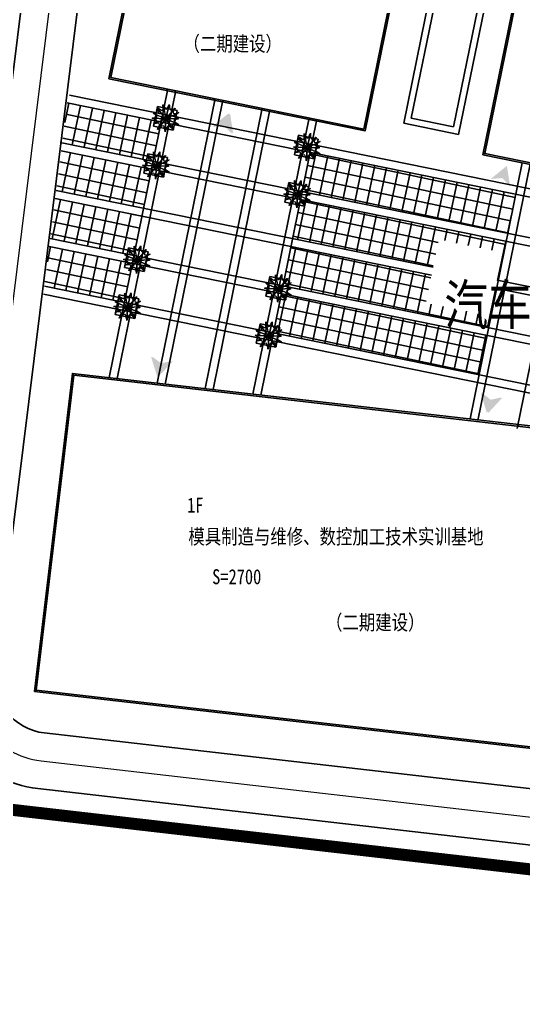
# Model space of a CAD drawing. Extents: x 34159 to 76259, y 14444 to 30378.
# Drawn here: x 34855.9 to 34918.9, y 15288 to 15409.2 of the extents above; entities that cross this region are included whole.
import ezdxf

# ---------------------------------------------------------------- set-up
doc = ezdxf.new("R2010")
doc.units = 0
doc.header["$LTSCALE"] = 1000
doc.header["$MEASUREMENT"] = 0
doc.linetypes.add('DASHDOT2', pattern=[0.5, 0.25, -0.125, 0, -0.125])
doc.linetypes.add('DIVIDE', pattern=[1.25, 0.5, -0.25, 0, -0.25, 0, -0.25])
for name, color, linetype in [('2222', 7, 'Continuous'), ('JZ', 2, 'Continuous'), ('PUB_DIM', 3, 'Continuous'), ('PUB_TEXT', 7, 'Continuous'), ('用地红线', 1, 'DIVIDE'), ('绿化', 3, 'Continuous'), ('车行道', 5, 'Continuous'), ('铺地', 25, 'Continuous')]:
    doc.layers.add(name, color=color, linetype=linetype)
doc.layers.add('道路红线', color=1, linetype='Continuous', lineweight=0)
doc.styles.add('HT', font='simhei.ttf', dxfattribs={"width": 0.8})

msp = doc.modelspace()

# ---------------------------------------------------------------- hatches: boundary and pattern name
at = {"layer": 'PUB_DIM'}
for points in [[(34881.46162996094, 15395.91781846292), (34882.45713261118, 15394.88022152318), (34882.04157758652, 15397.44484898595), (34880.02832256453, 15395.80265404719)], [(34881.64658227094, 15395.89660128184), (34882.64208492118, 15394.8590043421), (34882.22652989651, 15397.42363180487), (34880.21327487453, 15395.78143686611)], [(34916.22954942738, 15389.3604324176), (34917.22505207762, 15388.32283547786), (34916.80949705296, 15390.88746294063), (34914.79624203097, 15389.24526800188)], [(34873.48145546889, 15366.19200648362), (34872.35203056676, 15367.08196846397), (34873.11824954556, 15364.59944787436), (34874.88506595259, 15366.50427326906)], [(34873.66640777888, 15366.17078930255), (34872.53698287676, 15367.06075128289), (34873.30320185555, 15364.57823069328), (34875.07001826258, 15366.48305608798)], [(34914.66791935424, 15361.65249640129), (34913.53849445212, 15362.54245838163), (34914.30471343092, 15360.05993779202), (34916.07152983794, 15361.96476318672)], [(34914.85287166424, 15361.63127922021), (34913.72344676212, 15362.52124120056), (34914.48966574091, 15360.03872061094), (34916.25648214794, 15361.94354600564)]]:
    msp.add_hatch(color=256, dxfattribs=at).paths.add_polyline_path(points)

# ---------------------------------------------------------------- linework, layer by layer
for p, q in [((34867.09499522895, 15401.76904699317), (34873.07735611083, 15431.16651896406)), ((34862.52808888183, 15364.97389348265), (34857.96930612467, 15325.23452383776))]:
    msp.add_line(p, q)
at = {"layer": '2222'}
for p, q in [((34872.65409509194, 15395.86007266276), (34873.15247815749, 15398.3098919054)), ((34873.15247815749, 15398.3098919054), (34875.60229739981, 15397.81150883947)), ((34875.60229739981, 15397.81150883947), (34875.1039143342, 15395.36168959683)), ((34875.1039143342, 15395.36168959683), (34872.65409509194, 15395.86007266276)), ((34890.28791421717, 15392.24772963565), (34890.78629728272, 15394.69754887829)), ((34890.78629728272, 15394.69754887829), (34893.23611652504, 15394.19916581236)), ((34893.23611652504, 15394.19916581236), (34892.73773345943, 15391.74934656972)), ((34871.4530963149, 15389.95652152891), (34871.95147938045, 15392.40634077155)), ((34871.95147938045, 15392.40634077155), (34874.40129862277, 15391.90795770562)), ((34892.73773345943, 15391.74934656972), (34890.28791421717, 15392.24772963565)), ((34874.40129862277, 15391.90795770562), (34873.90291555716, 15389.45813846298)), ((34873.90291555716, 15389.45813846298), (34871.4530963149, 15389.95652152891)), ((34889.09179485898, 15386.3681634543), (34889.59017792453, 15388.81798269694)), ((34889.59017792453, 15388.81798269694), (34892.03999716684, 15388.319599631)), ((34892.03999716684, 15388.319599631), (34891.54161410123, 15385.86978038837)), ((34891.54161410123, 15385.86978038837), (34889.09179485898, 15386.3681634543)), ((34869.06085759849, 15378.1973891662), (34869.55924066404, 15380.64720840884)), ((34869.55924066404, 15380.64720840884), (34872.00905990636, 15380.14882534291)), ((34872.00905990636, 15380.14882534291), (34871.51067684074, 15377.69900610027)), ((34871.51067684074, 15377.69900610027), (34869.06085759849, 15378.1973891662)), ((34886.69955614256, 15374.60903109158), (34887.1979392081, 15377.05885033422)), ((34887.1979392081, 15377.05885033422), (34889.64775845042, 15376.56046726829)), ((34889.64775845042, 15376.56046726829), (34889.14937538481, 15374.11064802565)), ((34867.86473824029, 15372.31782298485), (34868.36312130583, 15374.76764222749)), ((34868.36312130583, 15374.76764222749), (34870.81294054815, 15374.26925916155)), ((34870.81294054815, 15374.26925916155), (34870.31455748254, 15371.81943991892)), ((34889.14937538481, 15374.11064802565), (34886.69955614256, 15374.60903109158)), ((34870.31455748254, 15371.81943991892), (34867.86473824029, 15372.31782298485)), ((34885.50343678435, 15368.72946491023), (34886.0018198499, 15371.17928415287)), ((34886.0018198499, 15371.17928415287), (34888.45163909222, 15370.68090108693)), ((34888.45163909222, 15370.68090108693), (34887.95325602661, 15368.2310818443)), ((34887.95325602661, 15368.2310818443), (34885.50343678435, 15368.72946491023))]:
    msp.add_line(p, q, dxfattribs=at)
at = {"layer": 'JZ'}
for points in [[(34905.09656071952, 15424.65063768999), (34873.07735611083, 15431.16651896405), (34867.09499522895, 15401.76904699317), (34899.10525262088, 15395.24668247044)], [(34904.86064634395, 15424.49454688488), (34873.23345685142, 15430.9306534117), (34867.3308508483, 15401.9250989227), (34898.94921063651, 15395.48258689836)], [(35011.79743864444, 15372.32349213081), (35017.78687343719, 15401.71825359802), (34919.79529716096, 15421.65945715625), (34913.81293627908, 15392.26198518537)], [(35011.64138621768, 15372.55934530986), (35017.55095906162, 15401.56216279292), (34919.95139790155, 15421.4235916039), (34914.04880232818, 15392.41808836701)], [(34928.83355564553, 15357.36752676648), (34924.27477288838, 15317.62815712159), (34857.80466129591, 15325.25341140475), (34862.52808888183, 15364.97389348265)], [(34928.61206488353, 15357.19162383204), (34924.09886995394, 15317.8496478836), (34858.02697698741, 15325.42921970573), (34862.70317029748, 15364.75249696284)]]:
    msp.add_lwpolyline(points, close=True, dxfattribs=at)
at = {"layer": '用地红线', "color": 4, "linetype": 'DIVIDE', "ltscale": 15, "const_width": 1.5}
msp.add_lwpolyline([(34857.72420650915, 15447.70545546037), (35444.29224935444, 15328.18718503487), (35444.29224935444, 15328.18718503487), (35433.70593108687, 15244.04206399877), (34840.82885035688, 15312.10384892837), (34857.72420650886, 15447.70545546037)], close=True, dxfattribs=at)
at = {"layer": '绿化', "color": 3, "lineweight": 0}
for p, q in [((34874.22200531796, 15396.74524385394), (34873.12816064901, 15398.17419413977)), ((34873.85778627815, 15398.53485914797), (34874.22200531795, 15396.74524385394)), ((34874.22200531795, 15396.74524385394), (34874.63901633379, 15398.55895832168)), ((34874.63901633379, 15398.55895832168), (34874.22200531795, 15396.74524385394)), ((34874.22200531795, 15396.74524385394), (34875.35300767036, 15398.087812288)), ((34875.35300767036, 15398.087812288), (34874.22200531795, 15396.74524385394)), ((34874.22200531795, 15396.74524385394), (34872.50528945077, 15396.85772918186)), ((34872.50528945077, 15396.85772918186), (34874.22200531795, 15396.74524385394)), ((34874.22200531795, 15396.74524385394), (34872.67966142107, 15397.43901031227)), ((34872.67966142107, 15397.43901031227), (34874.22200531796, 15396.74524385394)), ((34874.22200531795, 15396.74524385394), (34875.83890725124, 15397.53423308919)), ((34875.83890725124, 15397.53423308919), (34874.22200531795, 15396.74524385394)), ((34874.22200531795, 15396.74524385394), (34872.77538760342, 15396.15612983361)), ((34872.77538760342, 15396.15612983361), (34874.22200531795, 15396.74524385394)), ((34874.22200531795, 15396.74524385394), (34873.16135743635, 15395.42767361436)), ((34873.16135743635, 15395.42767361436), (34874.22200531795, 15396.74524385394)), ((34874.22200531795, 15396.74524385394), (34874.13637682737, 15395.11718158711)), ((34874.13637682737, 15395.11718158711), (34874.22200531795, 15396.74524385394)), ((34874.22200531795, 15396.74524385394), (34875.79438696104, 15396.80518625991)), ((34875.79438696104, 15396.80518625991), (34874.22200531795, 15396.74524385394)), ((34874.22200531795, 15396.74524385394), (34875.15104910175, 15395.41537775961)), ((34875.15104910175, 15395.41537775961), (34874.22200531795, 15396.74524385394)), ((34874.22200531795, 15396.74524385394), (34875.81358931586, 15396.05153653161)), ((34875.81358931586, 15396.05153653161), (34874.22200531795, 15396.74524385394)), ((34891.85582444319, 15393.13290082682), (34890.76197977424, 15394.56185111266)), ((34891.49160540337, 15394.92251612086), (34891.85582444318, 15393.13290082683)), ((34891.85582444318, 15393.13290082683), (34892.27283545901, 15394.94661529457)), ((34892.27283545901, 15394.94661529457), (34891.85582444318, 15393.13290082683)), ((34891.85582444318, 15393.13290082683), (34892.98682679559, 15394.47546926089)), ((34892.98682679559, 15394.47546926089), (34891.85582444318, 15393.13290082683)), ((34891.85582444318, 15393.13290082683), (34890.139108576, 15393.24538615474)), ((34890.139108576, 15393.24538615474), (34891.85582444318, 15393.13290082682)), ((34891.85582444318, 15393.13290082682), (34890.3134805463, 15393.82666728516)), ((34890.3134805463, 15393.82666728516), (34891.85582444319, 15393.13290082682)), ((34891.85582444318, 15393.13290082683), (34893.47272637647, 15393.92189006207)), ((34893.47272637647, 15393.92189006207), (34891.85582444318, 15393.13290082683)), ((34873.02100654092, 15390.84169272009), (34871.92716187196, 15392.27064300592)), ((34872.6567875011, 15392.63130801412), (34873.0210065409, 15390.84169272009)), ((34873.0210065409, 15390.84169272009), (34873.43801755674, 15392.65540718783)), ((34873.43801755674, 15392.65540718783), (34873.0210065409, 15390.84169272009)), ((34873.0210065409, 15390.84169272009), (34874.15200889332, 15392.18426115415)), ((34874.15200889332, 15392.18426115415), (34873.0210065409, 15390.84169272009)), ((34891.85582444318, 15393.13290082683), (34890.40920672865, 15392.5437868065)), ((34890.40920672865, 15392.5437868065), (34891.85582444318, 15393.13290082683)), ((34891.85582444318, 15393.13290082683), (34890.79517656158, 15391.81533058725)), ((34890.79517656158, 15391.81533058725), (34891.85582444318, 15393.13290082683)), ((34891.85582444318, 15393.13290082683), (34891.77019595259, 15391.50483856)), ((34891.77019595259, 15391.50483856), (34891.85582444318, 15393.13290082683)), ((34891.85582444318, 15393.13290082683), (34893.42820608627, 15393.19284323279)), ((34893.42820608627, 15393.19284323279), (34891.85582444318, 15393.13290082683)), ((34891.85582444318, 15393.13290082683), (34892.78486822698, 15391.8030347325)), ((34892.78486822698, 15391.8030347325), (34891.85582444318, 15393.13290082683)), ((34891.85582444318, 15393.13290082683), (34893.44740844109, 15392.4391935045)), ((34893.44740844109, 15392.4391935045), (34891.85582444318, 15393.13290082683)), ((34873.0210065409, 15390.84169272009), (34871.30429067372, 15390.95417804801)), ((34871.30429067372, 15390.95417804801), (34873.0210065409, 15390.84169272009)), ((34873.0210065409, 15390.84169272009), (34871.47866264403, 15391.53545917842)), ((34871.47866264403, 15391.53545917842), (34873.02100654092, 15390.84169272009)), ((34873.0210065409, 15390.84169272009), (34871.57438882638, 15390.25257869976)), ((34871.57438882638, 15390.25257869976), (34873.0210065409, 15390.84169272009)), ((34873.0210065409, 15390.84169272009), (34871.96035865931, 15389.52412248051)), ((34871.96035865931, 15389.52412248051), (34873.0210065409, 15390.84169272009)), ((34873.0210065409, 15390.84169272009), (34872.93537805032, 15389.21363045326)), ((34872.93537805032, 15389.21363045326), (34873.0210065409, 15390.84169272009)), ((34873.0210065409, 15390.84169272009), (34874.6379084742, 15391.63068195534)), ((34874.6379084742, 15391.63068195534), (34873.0210065409, 15390.84169272009)), ((34873.0210065409, 15390.84169272009), (34874.593388184, 15390.90163512606)), ((34874.593388184, 15390.90163512606), (34873.0210065409, 15390.84169272009)), ((34873.0210065409, 15390.84169272009), (34873.9500503247, 15389.51182662576)), ((34873.9500503247, 15389.51182662576), (34873.0210065409, 15390.84169272009)), ((34873.0210065409, 15390.84169272009), (34874.61259053882, 15390.14798539776)), ((34874.61259053882, 15390.14798539776), (34873.0210065409, 15390.84169272009)), ((34890.659705085, 15387.25333464547), (34889.56586041604, 15388.68228493131)), ((34890.29548604518, 15389.0429499395), (34890.65970508498, 15387.25333464547)), ((34890.65970508498, 15387.25333464547), (34891.07671610082, 15389.06704911322)), ((34891.07671610082, 15389.06704911322), (34890.65970508498, 15387.25333464547)), ((34890.65970508498, 15387.25333464547), (34891.79070743739, 15388.59590307954)), ((34891.79070743739, 15388.59590307954), (34890.65970508498, 15387.25333464547)), ((34890.65970508498, 15387.25333464547), (34888.9429892178, 15387.36581997339)), ((34888.9429892178, 15387.36581997339), (34890.65970508498, 15387.25333464547)), ((34890.65970508498, 15387.25333464547), (34889.1173611881, 15387.94710110381)), ((34889.1173611881, 15387.94710110381), (34890.659705085, 15387.25333464547)), ((34890.65970508498, 15387.25333464547), (34889.21308737045, 15386.66422062515)), ((34889.21308737045, 15386.66422062515), (34890.65970508498, 15387.25333464547)), ((34890.65970508498, 15387.25333464547), (34889.59905720338, 15385.93576440589)), ((34889.59905720338, 15385.93576440589), (34890.65970508498, 15387.25333464547)), ((34890.65970508498, 15387.25333464547), (34890.5740765944, 15385.62527237865)), ((34890.5740765944, 15385.62527237865), (34890.65970508498, 15387.25333464547)), ((34890.65970508498, 15387.25333464547), (34892.27660701828, 15388.04232388072)), ((34892.27660701828, 15388.04232388072), (34890.65970508498, 15387.25333464547)), ((34890.65970508498, 15387.25333464547), (34892.23208672807, 15387.31327705144)), ((34892.23208672807, 15387.31327705144), (34890.65970508498, 15387.25333464547)), ((34890.65970508498, 15387.25333464547), (34891.58874886878, 15385.92346855115)), ((34891.58874886878, 15385.92346855115), (34890.65970508498, 15387.25333464547)), ((34890.65970508498, 15387.25333464547), (34892.25128908289, 15386.55962732314)), ((34892.25128908289, 15386.55962732314), (34890.65970508498, 15387.25333464547)), ((34870.62876782451, 15379.08256035738), (34869.53492315555, 15380.51151064321)), ((34870.26454878469, 15380.87217565141), (34870.62876782449, 15379.08256035738)), ((34870.62876782449, 15379.08256035738), (34871.04577884033, 15380.89627482512)), ((34871.04577884033, 15380.89627482512), (34870.62876782449, 15379.08256035738)), ((34870.62876782449, 15379.08256035738), (34871.7597701769, 15380.42512879144)), ((34871.7597701769, 15380.42512879144), (34870.62876782449, 15379.08256035738)), ((34870.62876782449, 15379.08256035738), (34868.91205195731, 15379.1950456853)), ((34868.91205195731, 15379.1950456853), (34870.62876782449, 15379.08256035738)), ((34870.62876782449, 15379.08256035738), (34869.08642392761, 15379.77632681571)), ((34869.08642392761, 15379.77632681571), (34870.62876782451, 15379.08256035738)), ((34870.62876782449, 15379.08256035738), (34869.18215010996, 15378.49344633705)), ((34869.18215010996, 15378.49344633705), (34870.62876782449, 15379.08256035738)), ((34870.62876782449, 15379.08256035738), (34869.56811994289, 15377.7649901178)), ((34869.56811994289, 15377.7649901178), (34870.62876782449, 15379.08256035738)), ((34870.62876782449, 15379.08256035738), (34870.54313933391, 15377.45449809055)), ((34870.54313933391, 15377.45449809055), (34870.62876782449, 15379.08256035738)), ((34870.62876782449, 15379.08256035738), (34872.24566975779, 15379.87154959262)), ((34872.24566975779, 15379.87154959262), (34870.62876782449, 15379.08256035738)), ((34870.62876782449, 15379.08256035738), (34872.20114946758, 15379.14250276335)), ((34872.20114946758, 15379.14250276335), (34870.62876782449, 15379.08256035738)), ((34870.62876782449, 15379.08256035738), (34871.55781160829, 15377.75269426305)), ((34871.55781160829, 15377.75269426305), (34870.62876782449, 15379.08256035738)), ((34870.62876782449, 15379.08256035738), (34872.22035182241, 15378.38885303505)), ((34872.22035182241, 15378.38885303505), (34870.62876782449, 15379.08256035738)), ((34888.26746636858, 15375.49420228276), (34887.17362169962, 15376.92315256859)), ((34887.90324732876, 15377.28381757679), (34888.26746636856, 15375.49420228276)), ((34888.26746636856, 15375.49420228276), (34888.6844773844, 15377.3079167505)), ((34888.6844773844, 15377.3079167505), (34888.26746636856, 15375.49420228276)), ((34888.26746636856, 15375.49420228276), (34889.39846872097, 15376.83677071682)), ((34889.39846872097, 15376.83677071682), (34888.26746636856, 15375.49420228276)), ((34888.26746636856, 15375.49420228276), (34889.88436830186, 15376.283191518)), ((34889.88436830186, 15376.283191518), (34888.26746636856, 15375.49420228276)), ((34888.26746636856, 15375.49420228276), (34886.55075050138, 15375.60668761068)), ((34886.55075050138, 15375.60668761068), (34888.26746636856, 15375.49420228276)), ((34888.26746636856, 15375.49420228276), (34886.72512247168, 15376.18796874109)), ((34886.72512247168, 15376.18796874109), (34888.26746636858, 15375.49420228276)), ((34888.26746636856, 15375.49420228276), (34886.82084865403, 15374.90508826243)), ((34886.82084865403, 15374.90508826243), (34888.26746636856, 15375.49420228276)), ((34888.26746636856, 15375.49420228276), (34887.20681848696, 15374.17663204318)), ((34887.20681848696, 15374.17663204318), (34888.26746636856, 15375.49420228276)), ((34888.26746636856, 15375.49420228276), (34888.18183787798, 15373.86614001593)), ((34888.18183787798, 15373.86614001593), (34888.26746636856, 15375.49420228276)), ((34888.26746636856, 15375.49420228276), (34889.83984801165, 15375.55414468873)), ((34889.83984801165, 15375.55414468873), (34888.26746636856, 15375.49420228276)), ((34888.26746636856, 15375.49420228276), (34889.19651015236, 15374.16433618843)), ((34889.19651015236, 15374.16433618843), (34888.26746636856, 15375.49420228276)), ((34888.26746636856, 15375.49420228276), (34889.85905036647, 15374.80049496043)), ((34889.85905036647, 15374.80049496043), (34888.26746636856, 15375.49420228276)), ((34869.43264846629, 15373.20299417602), (34867.89030456941, 15373.89676063436)), ((34867.89030456941, 15373.89676063436), (34869.4326484663, 15373.20299417602)), ((34869.4326484663, 15373.20299417602), (34868.33880379735, 15374.63194446186)), ((34869.06842942649, 15374.99260947005), (34869.43264846629, 15373.20299417602)), ((34869.43264846629, 15373.20299417602), (34869.84965948213, 15375.01670864377)), ((34869.84965948213, 15375.01670864377), (34869.43264846629, 15373.20299417602)), ((34869.43264846629, 15373.20299417602), (34870.5636508187, 15374.54556261009)), ((34870.5636508187, 15374.54556261009), (34869.43264846629, 15373.20299417602)), ((34869.43264846629, 15373.20299417602), (34871.04955039958, 15373.99198341127)), ((34871.04955039958, 15373.99198341127), (34869.43264846629, 15373.20299417602)), ((34869.43264846629, 15373.20299417602), (34867.71593259911, 15373.31547950394)), ((34867.71593259911, 15373.31547950394), (34869.43264846629, 15373.20299417602)), ((34869.43264846629, 15373.20299417602), (34867.98603075176, 15372.6138801557)), ((34867.98603075176, 15372.6138801557), (34869.43264846629, 15373.20299417602)), ((34869.43264846629, 15373.20299417602), (34868.37200058469, 15371.88542393644)), ((34868.37200058469, 15371.88542393644), (34869.43264846629, 15373.20299417602)), ((34869.43264846629, 15373.20299417602), (34869.34701997571, 15371.5749319092)), ((34869.34701997571, 15371.5749319092), (34869.43264846629, 15373.20299417602)), ((34869.43264846629, 15373.20299417602), (34871.00503010938, 15373.26293658199)), ((34871.00503010938, 15373.26293658199), (34869.43264846629, 15373.20299417602)), ((34869.43264846629, 15373.20299417602), (34870.36169225009, 15371.8731280817)), ((34870.36169225009, 15371.8731280817), (34869.43264846629, 15373.20299417602)), ((34869.43264846629, 15373.20299417602), (34871.0242324642, 15372.50928685369)), ((34871.0242324642, 15372.50928685369), (34869.43264846629, 15373.20299417602)), ((34886.70712797056, 15371.40425139544), (34887.07134701036, 15369.61463610141)), ((34887.07134701036, 15369.61463610141), (34887.4883580262, 15371.42835056915)), ((34887.4883580262, 15371.42835056915), (34887.07134701036, 15369.61463610141)), ((34887.07134701036, 15369.6146361014), (34885.52900311348, 15370.30840255974)), ((34885.52900311348, 15370.30840255974), (34887.07134701037, 15369.6146361014)), ((34887.07134701037, 15369.6146361014), (34885.97750234142, 15371.04358638724)), ((34887.07134701036, 15369.61463610141), (34888.20234936277, 15370.95720453547)), ((34888.20234936277, 15370.95720453547), (34887.07134701036, 15369.61463610141)), ((34887.07134701036, 15369.61463610141), (34888.68824894365, 15370.40362533665)), ((34888.68824894365, 15370.40362533665), (34887.07134701036, 15369.61463610141)), ((34887.07134701036, 15369.61463610141), (34885.35463114318, 15369.72712142932)), ((34885.35463114318, 15369.72712142932), (34887.07134701036, 15369.6146361014)), ((34887.07134701036, 15369.61463610141), (34885.62472929583, 15369.02552208108)), ((34885.62472929583, 15369.02552208108), (34887.07134701036, 15369.61463610141)), ((34887.07134701036, 15369.61463610141), (34886.01069912876, 15368.29706586182)), ((34886.01069912876, 15368.29706586182), (34887.07134701036, 15369.61463610141)), ((34887.07134701036, 15369.61463610141), (34886.98571851978, 15367.98657383458)), ((34886.98571851978, 15367.98657383458), (34887.07134701036, 15369.61463610141)), ((34887.07134701036, 15369.61463610141), (34888.64372865345, 15369.67457850737)), ((34888.64372865345, 15369.67457850737), (34887.07134701036, 15369.61463610141)), ((34887.07134701036, 15369.61463610141), (34888.00039079416, 15368.28477000708)), ((34888.00039079416, 15368.28477000708), (34887.07134701036, 15369.61463610141)), ((34887.07134701036, 15369.61463610141), (34888.66293100827, 15368.92092877907)), ((34888.66293100827, 15368.92092877907), (34887.07134701036, 15369.61463610141))]:
    msp.add_line(p, q, dxfattribs=at)
for points in [[(34873.38212185892, 15397.47832739637), (34872.99107588409, 15397.5150726802), (34872.26396134755, 15397.58339720403), (34873.6040940258, 15396.91536050701), (34871.91361310155, 15396.90604093868), (34873.53475840556, 15396.61163704946), (34872.39524846367, 15395.9770276865), (34873.85908097072, 15396.49306782744), (34872.71130151497, 15394.82779737452), (34873.76309757458, 15396.0965855449), (34874.10582131135, 15395.62528046312), (34874.11712217354, 15394.5976460311), (34874.28261118931, 15396.41757516593), (34875.49402492575, 15394.90503353586), (34874.5742319856, 15396.48432822288), (34876.47595991803, 15395.77337091685), (34874.63757918175, 15396.62306013453), (34876.06865060212, 15396.7110373601), (34875.50617741809, 15396.90647588145), (34875.01049201907, 15397.10285517545), (34876.46857728787, 15397.80170407433), (34874.63479334749, 15397.11339666454), (34875.71987518701, 15398.46609228662), (34874.52276734655, 15397.42324820313), (34874.77285792034, 15399.16701608023), (34874.25356878236, 15397.35767399617), (34873.71728383733, 15399.11537401978), (34874.0350521114, 15397.34862278536), (34872.87809783618, 15398.55213251425), (34873.21315176, 15397.83831213679), (34873.38212185892, 15397.47832739637)], [(34891.01594098415, 15393.86598436926), (34890.62489500932, 15393.90272965309), (34889.89778047278, 15393.97105417691), (34891.23791315103, 15393.3030174799), (34889.54743222678, 15393.29369791157), (34891.16857753079, 15392.99929402235), (34890.0290675889, 15392.36468465939), (34891.49290009595, 15392.88072480033), (34890.3451206402, 15391.21545434741), (34891.39691669981, 15392.48424251779), (34891.73964043658, 15392.01293743601), (34891.75094129877, 15390.98530300399), (34891.91643031454, 15392.80523213881), (34893.12784405098, 15391.29269050875), (34892.20805111083, 15392.87198519576), (34894.10977904325, 15392.16102788973), (34892.27139830698, 15393.01071710742), (34893.70246972734, 15393.09869433298), (34893.13999654332, 15393.29413285434), (34892.6443111443, 15393.49051214833), (34894.1023964131, 15394.18936104722), (34892.26861247272, 15393.50105363743), (34893.35369431224, 15394.85374925951), (34892.15658647178, 15393.81090517601), (34892.40667704557, 15395.55467305312), (34891.88738790759, 15393.74533096906), (34891.35110296256, 15395.50303099267), (34891.66887123663, 15393.73627975824), (34890.51191696141, 15394.93978948714), (34890.84697088523, 15394.22596910968), (34891.01594098415, 15393.86598436926)], [(34872.18112308188, 15391.57477626252), (34871.79007710705, 15391.61152154635), (34871.06296257051, 15391.67984607018), (34872.40309524876, 15391.01180937316), (34870.7126143245, 15391.00248980483), (34872.33375962852, 15390.70808591561), (34871.19424968662, 15390.07347655265), (34872.65808219367, 15390.58951669359), (34871.51030273792, 15388.92424624067), (34872.56209879753, 15390.19303441105), (34872.90482253431, 15389.72172932927), (34872.9161233965, 15388.69409489725), (34873.08161241226, 15390.51402403208), (34874.29302614871, 15389.00148240201), (34873.37323320856, 15390.58077708903), (34875.27496114098, 15389.869819783), (34873.4365804047, 15390.71950900068), (34874.86765182507, 15390.80748622625), (34874.30517864105, 15391.0029247476), (34873.80949324203, 15391.1993040416), (34875.26757851083, 15391.89815294048), (34873.43379457045, 15391.20984553069), (34874.51887640997, 15392.56254115277), (34873.32176856951, 15391.51969706928), (34873.5718591433, 15393.26346494638), (34873.05257000532, 15391.45412286232), (34872.51628506029, 15393.21182288593), (34872.83405333436, 15391.44507165151), (34871.67709905914, 15392.6485813804), (34872.01215298296, 15391.93476100294), (34872.18112308188, 15391.57477626252)], [(34889.81982162596, 15387.98641818791), (34889.42877565113, 15388.02316347174), (34888.70166111459, 15388.09148799556), (34890.04179379284, 15387.42345129854), (34888.35131286858, 15387.41413173022), (34889.9724581726, 15387.119727841), (34888.8329482307, 15386.48511847803), (34890.29678073775, 15387.00115861898), (34889.149001282, 15385.33588816605), (34890.20079734161, 15386.60467633644), (34890.54352107838, 15386.13337125466), (34890.55482194058, 15385.10573682263), (34890.72031095634, 15386.92566595746), (34891.93172469278, 15385.41312432739), (34891.01193175263, 15386.99241901441), (34892.91365968506, 15386.28146170838), (34891.07527894878, 15387.13115092606), (34892.50635036915, 15387.21912815163), (34891.94387718513, 15387.41456667298), (34891.4481917861, 15387.61094596698), (34892.90627705491, 15388.30979486587), (34891.07249311452, 15387.62148745607), (34892.15757495404, 15388.97418307816), (34890.96046711358, 15387.93133899466), (34891.21055768737, 15389.67510687177), (34890.6912685494, 15387.8657647877), (34890.15498360436, 15389.62346481132), (34890.47275187843, 15387.85671357689), (34889.31579760322, 15389.06022330579), (34889.65085152703, 15388.34640292832), (34889.81982162596, 15387.98641818791)], [(34869.78888436547, 15379.81564389981), (34869.39783839064, 15379.85238918364), (34868.6707238541, 15379.92071370746), (34870.01085653235, 15379.25267701045), (34868.32037560809, 15379.24335744212), (34869.94152091211, 15378.9489535529), (34868.80201097021, 15378.31434418994), (34870.26584347726, 15378.83038433088), (34869.11806402151, 15377.16511387796), (34870.16986008112, 15378.43390204834), (34870.51258381789, 15377.96259696656), (34870.52388468009, 15376.93496253454), (34870.68937369585, 15378.75489166937), (34871.90078743229, 15377.2423500393), (34870.98099449214, 15378.82164472632), (34872.88272242457, 15378.11068742029), (34871.04434168829, 15378.96037663797), (34872.47541310866, 15379.04835386353), (34871.91293992464, 15379.24379238489), (34871.41725452562, 15379.44017167889), (34872.87533979442, 15380.13902057777), (34871.04155585403, 15379.45071316798), (34872.12663769355, 15380.80340879006), (34870.92952985309, 15379.76056470656), (34871.17962042688, 15381.50433258367), (34870.66033128891, 15379.69499049961), (34870.12404634387, 15381.45269052322), (34870.44181461795, 15379.6859392888), (34869.28486034273, 15380.88944901769), (34869.61991426654, 15380.17562864023), (34869.78888436547, 15379.81564389981)], [(34887.42758290953, 15376.22728582519), (34887.03653693471, 15376.26403110902), (34886.30942239817, 15376.33235563285), (34887.64955507642, 15375.66431893583), (34885.95907415216, 15375.6549993675), (34887.58021945618, 15375.36059547828), (34886.44070951428, 15374.72598611532), (34887.90454202133, 15375.24202625626), (34886.75676256558, 15373.57675580334), (34887.80855862519, 15374.84554397372), (34888.15128236196, 15374.37423889194), (34888.16258322416, 15373.34660445992), (34888.32807223992, 15375.16653359475), (34889.53948597636, 15373.65399196468), (34888.61969303621, 15375.2332866517), (34890.52142096864, 15374.52232934567), (34888.68304023236, 15375.37201856335), (34890.11411165273, 15375.45999578891), (34889.55163846871, 15375.65543431027), (34889.05595306968, 15375.85181360427), (34890.51403833849, 15376.55066250315), (34888.6802543981, 15375.86235509336), (34889.76533623762, 15377.21505071544), (34888.56822839716, 15376.17220663195), (34888.81831897095, 15377.91597450905), (34888.29902983298, 15376.10663242499), (34887.76274488794, 15377.8643324486), (34888.08051316201, 15376.09758121418), (34886.9235588868, 15377.30109094307), (34887.25861281061, 15376.58727056561), (34887.42758290953, 15376.22728582519)], [(34868.59276500726, 15373.93607771846), (34868.20171903243, 15373.97282300229), (34867.4746044959, 15374.04114752611), (34868.81473717414, 15373.37311082909), (34867.12425624989, 15373.36379126077), (34868.7454015539, 15373.06938737155), (34867.60589161201, 15372.43477800858), (34869.06972411906, 15372.95081814953), (34867.92194466331, 15371.2855476966), (34868.97374072292, 15372.55433586699), (34869.31646445969, 15372.08303078521), (34869.32776532188, 15371.05539635318), (34869.49325433765, 15372.87532548801), (34870.70466807409, 15371.36278385794), (34869.78487513394, 15372.94207854496), (34871.68660306637, 15372.23112123893), (34869.84822233009, 15373.08081045661), (34871.27929375046, 15373.16878768218), (34870.71682056643, 15373.36422620353), (34870.22113516741, 15373.56060549753), (34871.67922043621, 15374.25945439642), (34869.84543649583, 15373.57114698662), (34870.93051833535, 15374.92384260871), (34869.73341049489, 15373.88099852521), (34869.98350106868, 15375.62476640232), (34869.4642119307, 15373.81542431825), (34868.92792698567, 15375.57312434187), (34869.24569525974, 15373.80637310744), (34868.08874098452, 15375.00988283634), (34868.42379490834, 15374.29606245887), (34868.59276500726, 15373.93607771846)], [(34886.23146355133, 15370.34771964384), (34885.8404175765, 15370.38446492767), (34885.11330303997, 15370.45278945149), (34886.45343571821, 15369.78475275447), (34884.76295479396, 15369.77543318615), (34886.38410009797, 15369.48102929693), (34885.24459015608, 15368.84641993396), (34886.70842266313, 15369.36246007491), (34885.56064320738, 15367.69718962198), (34886.61243926699, 15368.96597779237), (34886.95516300376, 15368.49467271059), (34886.96646386595, 15367.46703827856), (34887.13195288172, 15369.28696741339), (34888.34336661816, 15367.77442578332), (34887.42357367801, 15369.35372047034), (34889.32530161044, 15368.64276316431), (34887.48692087416, 15369.492452382), (34888.91799229453, 15369.58042960756), (34888.3555191105, 15369.77586812891), (34887.85983371148, 15369.97224742291), (34889.31791898028, 15370.6710963218), (34887.4841350399, 15369.982788912), (34888.56921687942, 15371.33548453409), (34887.37210903896, 15370.29264045059), (34887.62219961275, 15372.0364083277), (34887.10291047477, 15370.22706624363), (34886.56662552974, 15371.98476626725), (34886.88439380381, 15370.21801503282), (34885.72743952859, 15371.42152476172), (34886.06249345241, 15370.70770438425), (34886.23146355133, 15370.34771964384)]]:
    msp.add_open_spline(points, degree=3, knots=[0, 0, 0, 0, 789.599616959897, 1468.188899769807, 2185.683252954838, 2966.644267475738, 3488.865037479641, 4163.957609687925, 5037.701017577763, 6009.288262509222, 6168.272829823371, 6910.292798147487, 7787.326320703087, 8694.876023561104, 9465.180433836684, 10363.14153698818, 11223.68360193846, 11903.73067760285, 12278.74247072043, 12556.86873386217, 13397.19944483006, 14216.45151721424, 14956.57191226661, 15638.77996403618, 16432.64925656634, 17243.16923690423, 18024.8592978275, 18801.32811398066, 19602.91567029731, 20418.43354969095, 20418.43354969095, 20418.43354969095, 20418.43354969095], dxfattribs=at)
at = {"layer": '车行道', "color": 5}
msp.add_lwpolyline([(35457.3041000615, 15251.39869278368), (35438.98833785988, 15253.50132672001, -0.41696204569706), (35432.84015329924, 15261.31916157321), (35439.26038894415, 15312.9669718377, 0.3917403100012566), (35428.16250414648, 15328.41211595923), (34875.10986022188, 15441.10133616232, 0.4369889601895842), (34858.42195699389, 15429.11306572032), (34845.92712709287, 15328.76520647459, 0.4170219168485487), (34858.22314359459, 15313.12670246862), (35285.28524500413, 15264.10033617333)], format="xyb", dxfattribs=at)
msp.add_lwpolyline([(35004.1714281798, 15309.85373514328), (35021.90830495684, 15396.90222637399, 0.4142135623730834), (35016.44683550407, 15405.15888135142), (34873.71226745952, 15434.24227394618, 0.4369889601899891), (34865.36831584554, 15428.24813872533), (34852.87348594451, 15327.90027947959, 0.4170219168221175), (34859.02149419536, 15320.08102747725), (34996.51401536402, 15304.29700289749, 0.3890394246437955)], format="xyb", close=True, dxfattribs=at)
at = {"layer": '道路红线', "linetype": 'DASHDOT2', "ltscale": 25}
msp.add_lwpolyline([(35428.06213062719, 15251.25476850547), (35435.7871213637, 15313.39872676112, 0.3917403099822544), (35427.46370776535, 15324.98258485158), (34874.41106384069, 15437.67180505373, 0.4369889601898887), (34861.89513641976, 15428.68060222246), (34849.40030651874, 15328.33274297674, 0.4170219168221424), (34858.62231889503, 15316.60386497319), (35456.86997947541, 15247.92554196973)], format="xyb", dxfattribs=at)
at = {"layer": '铺地', "color": 42}
for p, q in [((34903.9268997085, 15396.20668605186), (34908.91830243109, 15420.70333682012)), ((34904.87051741973, 15396.83085398936), (34909.54247036831, 15419.75971910838)), ((34914.83374693404, 15418.68157612034), (34910.16179398546, 15395.75271100131)), ((34915.77736464619, 15419.30574405776), (34910.7859619236, 15394.8090932895)), ((34874.47255968072, 15400.48496341261), (34867.14065934285, 15364.44475306417)), ((34862.15714394255, 15399.70992078862), (35016.28093795104, 15368.35548954531)), ((34875.45248737761, 15400.28561018625), (34868.1378702353, 15364.33035598484)), ((34880.35212586207, 15399.28884405441), (34873.12392469752, 15363.7583705882)), ((34861.57811088409, 15396.30183528751), (34862.08857635199, 15398.70338649764)), ((34861.88236397621, 15398.74533765645), (35016.0812818326, 15367.37562346777)), ((34862.51892588605, 15393.51342035605), (34863.55852406113, 15398.40434523231)), ((34863.98887359519, 15393.21437909072), (34865.02847177027, 15398.10530396699)), ((34881.33205355897, 15399.08949082804), (34874.12113558996, 15363.64397350887)), ((34886.23169204343, 15398.0927246962), (34879.10719005219, 15363.07198811222)), ((34861.70814375924, 15397.34614887598), (34873.33139923213, 15394.87554965724)), ((34865.45882130433, 15392.91533782539), (34866.49841947942, 15397.80626270166)), ((34866.92876901347, 15392.61629656006), (34867.96836718856, 15397.50722143632)), ((34868.39871672262, 15392.31725529473), (34869.4383148977, 15397.208180171)), ((34869.86866443176, 15392.0182140294), (34870.90826260684, 15396.90913890567)), ((34887.21161974032, 15397.89337146984), (34880.10440094463, 15362.9575910329)), ((34892.11125822479, 15396.896605338), (34885.09045540685, 15362.38560563625)), ((34861.52212175685, 15395.8521781809), (34873.03235796682, 15393.4056019481)), ((34871.3386121409, 15391.71917276407), (34872.37821031598, 15396.61009764034)), ((34872.55030310983, 15396.57508765563), (34873.63044049747, 15396.34549736639)), ((34893.09118592168, 15396.69725211163), (34886.0876662993, 15362.27120855692)), ((34910.7859619236, 15394.8090932895), (34903.9268997085, 15396.20668605186)), ((34910.16179398546, 15395.75271100131), (34904.87051741973, 15396.83085398936)), ((34861.01782723142, 15393.81879886596), (35015.0830012404, 15362.47629308008)), ((34861.33609975445, 15394.35820748582), (34872.73331670149, 15391.93565423896)), ((34861.13880505782, 15392.77370408677), (35014.88334512195, 15361.49642700254)), ((34861.27140807595, 15387.64431050453), (34862.31100625103, 15392.5352353808)), ((34862.74135578509, 15387.34526923921), (34863.78095396017, 15392.23619411547)), ((34891.91788006889, 15387.53259504948), (34892.95747824397, 15392.42351992574)), ((34892.21595502726, 15392.39502430106), (34917.84354153936, 15386.94771262815)), ((34893.38782777803, 15387.23355378414), (34894.42742595312, 15392.12447866041)), ((34860.96405574969, 15391.37026609567), (34872.13523417083, 15388.99575882067)), ((34864.21130349423, 15387.04622797387), (34865.25090166931, 15391.93715285014)), ((34865.68125120337, 15386.74718670855), (34866.72084937846, 15391.63811158481)), ((34867.15119891251, 15386.44814544322), (34868.1907970876, 15391.33907031948)), ((34868.62114662166, 15386.14910417789), (34869.66074479674, 15391.04002905415)), ((34891.91691376194, 15390.92507659192), (34917.54450027403, 15385.47776491901)), ((34894.85777548717, 15386.93451251882), (34895.89737366226, 15391.82543739508)), ((34896.32772319631, 15386.63547125349), (34897.3673213714, 15391.52639612976)), ((34897.79767090546, 15386.33642998816), (34898.83726908054, 15391.22735486442)), ((34899.2676186146, 15386.03738872283), (34900.30721678968, 15390.92831359909)), ((34912.22022912726, 15359.30612547507), (34918.72466703941, 15391.27891557721)), ((34913.20015682415, 15359.10677224871), (34919.7045947363, 15391.07956235084)), ((34860.7780337473, 15389.8762954006), (34871.83619290551, 15387.52581111153)), ((34870.0910943308, 15385.85006291256), (34871.13069250588, 15390.74098778882)), ((34871.32848501634, 15390.70074953938), (34872.43427543616, 15390.46570652982)), ((34900.73756632374, 15385.73834745751), (34901.77716449882, 15390.62927233377)), ((34902.20751403288, 15385.43930619218), (34903.24711220797, 15390.33023106844)), ((34903.67746174202, 15385.14026492685), (34904.71705991711, 15390.03118980311)), ((34905.14740945117, 15384.84122366152), (34906.18700762625, 15389.73214853778)), ((34918.09979530861, 15358.11000611687), (34924.60423322077, 15390.08279621901)), ((34860.59201174493, 15388.38232470552), (34871.53715164018, 15386.05586340239)), ((34891.61787249662, 15389.45512888278), (34917.2454590087, 15384.00781720987)), ((34906.61735716031, 15384.54218239619), (34907.65695533539, 15389.43310727246)), ((34908.08730486945, 15384.24314113086), (34909.12690304453, 15389.13406600713)), ((34909.55725257859, 15383.94409986553), (34910.59685075367, 15388.83502474179)), ((34911.02720028773, 15383.6450586002), (34912.06679846282, 15388.53598347647)), ((34860.51917262581, 15387.7973427787), (34907.58977312942, 15378.22145661157)), ((34891.31883123129, 15387.98518117363), (34916.94641774338, 15382.53786950072)), ((34912.49714799687, 15383.34601733488), (34913.53674617196, 15388.23694221114)), ((34913.96709570602, 15383.04697606955), (34915.0066938811, 15387.93790094581)), ((34915.43704341516, 15382.74793480422), (34916.47664159024, 15387.63885968048)), ((34860.02389026585, 15381.77520065301), (34861.06348844093, 15386.66612552928)), ((34860.39524613941, 15386.80207051709), (34907.39041990304, 15377.24152891468)), ((34861.49383797499, 15381.47615938768), (34862.53343615007, 15386.36708426395)), ((34862.96378568413, 15381.17711812235), (34864.00338385921, 15386.06804299862)), ((34890.67036225879, 15381.66348519796), (34891.70996043387, 15386.55441007422)), ((34891.01978996596, 15386.51523346449), (34916.64737647804, 15381.06792179158)), ((34892.14030996793, 15381.36444393263), (34893.17990814301, 15386.25536880889)), ((34893.61025767707, 15381.0654026673), (34894.64985585216, 15385.95632754357)), ((34860.21996774014, 15385.39438331537), (34870.93906910953, 15383.1159679841)), ((34864.43373339327, 15380.87807685702), (34865.47333156836, 15385.76900173329)), ((34865.90368110241, 15380.57903559169), (34866.9432792775, 15385.46996046797)), ((34867.37362881155, 15380.27999432637), (34868.41322698664, 15385.17091920264)), ((34868.8435765207, 15379.98095306104), (34869.88317469578, 15384.8718779373)), ((34870.10666692332, 15384.82641142303), (34871.23811037486, 15384.58591569324)), ((34890.72074870063, 15385.04528575535), (34908.22123757938, 15381.32544201174)), ((34895.08020538621, 15380.76636140197), (34896.1198035613, 15385.65728627824)), ((34896.55015309536, 15380.46732013664), (34897.58975127044, 15385.35824501291)), ((34898.0201008045, 15380.16827887131), (34899.05969897958, 15385.05920374758)), ((34899.49004851363, 15379.86923760598), (34900.52964668872, 15384.76016248225)), ((34916.9069911243, 15382.44889353889), (34917.40402612594, 15384.78725937308)), ((34860.03394573776, 15383.9004126203), (34870.6400278442, 15381.64602027496)), ((34890.42170743531, 15383.57533804621), (34907.92219631406, 15379.8554943026)), ((34900.95999622278, 15379.57019634065), (34901.99959439786, 15384.46112121693)), ((34902.42994393192, 15379.27115507533), (34903.46954210701, 15384.16207995159)), ((34903.89989164106, 15378.97211381), (34904.93948981615, 15383.86303868627)), ((34905.36983935021, 15378.67307254467), (34906.40943752529, 15383.56399742094)), ((34859.84792373537, 15382.40644192522), (34870.34098657886, 15380.17607256582)), ((34906.83978705935, 15378.37403127933), (34907.87938523443, 15383.26495615561)), ((34909.04793101669, 15381.54793031003), (34909.34933294357, 15382.96591489028)), ((34910.51787872583, 15381.24888904465), (34910.81928065271, 15382.66687362495)), ((34911.98782643495, 15380.94984777926), (34912.28922836186, 15382.36783235963)), ((34859.77561370742, 15381.82570920902), (35012.6871278191, 15350.71790014962)), ((34890.12266616998, 15382.10539033707), (34907.62315504874, 15378.38554659345)), ((34913.45777414409, 15380.65080651388), (34913.759176071, 15382.0687910943)), ((34914.92772185322, 15380.3517652485), (34915.22912378014, 15381.76974982897)), ((34915.6594733142, 15376.57978368737), (34916.69907148928, 15381.47070856364)), ((34859.40929762033, 15378.88376958787), (34859.81597063083, 15380.79701567776)), ((34859.65168722102, 15380.8304369474), (35012.48747170066, 15349.73803407208)), ((34860.24632016489, 15375.60704953617), (34861.28591833997, 15380.49797441243)), ((34861.71626787403, 15375.30800827084), (34862.75586604911, 15380.1989331471)), ((34863.18621558317, 15375.00896700551), (34864.22581375825, 15379.89989188177)), ((34889.42284444868, 15375.79437534644), (34890.46244262377, 15380.68530022271)), ((34889.82362490465, 15380.63544262792), (34907.3241137834, 15376.91559888431)), ((34890.89279215783, 15375.49533408111), (34891.93239033291, 15380.38625895738)), ((34892.36273986696, 15375.19629281578), (34893.40233804205, 15380.08721769205)), ((34859.47587973059, 15379.41850053507), (34869.7429040482, 15377.23617714754)), ((34864.65616329231, 15374.70992574018), (34865.6957614674, 15379.60085061645)), ((34866.12611100145, 15374.41088447486), (34867.16570917654, 15379.30180935112)), ((34867.59605871059, 15374.11184320953), (34868.63565688568, 15379.00276808579)), ((34868.88484883049, 15378.95207330663), (34870.04194531353, 15378.70612485668)), ((34889.52458363932, 15379.16549491878), (34907.02507251807, 15375.44565117517)), ((34893.83268757611, 15374.89725155045), (34894.8722857512, 15379.78817642673)), ((34895.30263528525, 15374.59821028512), (34896.34223346034, 15379.4891351614)), ((34896.7725829944, 15374.29916901979), (34897.81218116948, 15379.19009389607)), ((34898.24253070353, 15374.00012775447), (34899.28212887862, 15378.89105263074)), ((34916.21043722039, 15379.62728520555), (34916.34833521272, 15379.59797408244)), ((34859.2898577282, 15377.92452983999), (34869.44386278288, 15375.7662294384)), ((34889.22554237399, 15377.69554720964), (34906.72603125274, 15373.97570346603)), ((34899.71247841268, 15373.70108648914), (34900.75207658776, 15378.59201136541)), ((34901.18242612181, 15373.40204522381), (34902.22202429691, 15378.29297010008)), ((34902.65237383096, 15373.10300395848), (34903.69197200605, 15377.99392883475)), ((34904.1223215401, 15372.80396269315), (34905.16191971519, 15377.69488756943)), ((34915.91139595506, 15378.15733749641), (34916.04929394739, 15378.1280263733)), ((34859.10383572582, 15376.43055914492), (34869.14482151756, 15374.29628172925)), ((34905.59226924925, 15372.50492142782), (34906.63186742433, 15377.3958463041)), ((34915.59320622467, 15376.59326484332), (34922.68833211606, 15375.14985606692)), ((34915.61235468973, 15376.68738978727), (34915.75025268206, 15376.65807866416)), ((34859.03205478902, 15375.85407563933), (35011.48919110846, 15344.83870368439)), ((34888.92650110866, 15376.2255995005), (34914.55408762074, 15370.77828782759)), ((34914.4119555041, 15370.71067383585), (34915.45155367918, 15375.60159871212)), ((34915.31331342441, 15375.21744207812), (34915.45121141674, 15375.18813095501)), ((34915.39385299831, 15375.61333714643), (34922.48897888969, 15374.16992837003)), ((34858.90812830262, 15374.85880337772), (35011.28953499001, 15343.85883760685)), ((34888.17532663858, 15369.92526549492), (34889.21492481367, 15374.81619037118)), ((34888.62745984334, 15374.75565179135), (34914.25504635542, 15369.30834011844)), ((34889.64527434773, 15369.6262242296), (34890.6848725228, 15374.51714910586)), ((34891.11522205686, 15369.32718296427), (34892.15482023195, 15374.21810784053)), ((34892.58516976601, 15369.02814169894), (34893.6247679411, 15373.9190665752)), ((34888.328418578, 15373.28570408221), (34913.95600509009, 15367.8383924093)), ((34894.05511747515, 15368.72910043361), (34895.09471565024, 15373.62002530987)), ((34895.52506518429, 15368.43005916828), (34896.56466335937, 15373.32098404454)), ((34896.99501289343, 15368.13101790295), (34898.03461106852, 15373.02194277922)), ((34898.46496060258, 15367.83197663762), (34899.50455877766, 15372.72290151389)), ((34907.06221695839, 15372.20588016249), (34907.36361888525, 15373.62386474269)), ((34908.53216466753, 15371.90683889717), (34908.83356659438, 15373.32482347731)), ((34910.00211237667, 15371.60779763184), (34910.30351430352, 15373.02578221193)), ((34911.47206008581, 15371.30875636651), (34911.77346201264, 15372.72674094654)), ((34915.01427215907, 15373.74749436898), (34915.15217015141, 15373.71818324587)), ((34888.02937731268, 15371.81575637307), (34913.65696382476, 15366.36844470016)), ((34899.93490831171, 15367.5329353723), (34900.9745064868, 15372.42386024856)), ((34901.40485602086, 15367.23389410697), (34902.44445419595, 15372.12481898323)), ((34902.87480373, 15366.93485284164), (34903.91440190509, 15371.8257777179)), ((34904.34475143914, 15366.63581157631), (34905.38434961423, 15371.52673645257)), ((34912.94200779495, 15371.00971510118), (34913.24340972178, 15372.42769968116)), ((34914.71523089374, 15372.27754665984), (34914.85312888607, 15372.24823553673)), ((34887.73033604735, 15370.34580866393), (34913.35792255944, 15364.89849699102)), ((34905.81469914828, 15366.33677031098), (34906.85429732337, 15371.22769518724)), ((34907.28464685743, 15366.03772904565), (34908.32424503251, 15370.92865392192)), ((34908.75459456656, 15365.73868778032), (34909.79419274165, 15370.62961265659)), ((34910.22454227571, 15365.43964651499), (34911.2641404508, 15370.33057139126)), ((34911.69448998485, 15365.14060524966), (34912.73408815994, 15370.03153012593)), ((34913.16443769399, 15364.84156398434), (34914.20403586908, 15369.7324888606))]:
    msp.add_line(p, q, dxfattribs=at)

# ---------------------------------------------------------------- texts
at = {"layer": 'PUB_TEXT', "color": 1, "style": 'HT', "width": 0.8}
for p in [(34876.41419155678, 15405.20180363651), (34894.22088890972, 15332.94375563535)]:
    msp.add_text('（二期建设）', height=1.877637130801687, dxfattribs=at).set_placement(p)
at = {"layer": 'PUB_TEXT', "color": 7, "style": 'HT', "width": 0.8}
for s, height, p in [('汽车、机械实训中心', 5, (34909.010083712, 15371.04440184653)), ('模具制造与维修、数控加工技术实训基地', 1.877637130801687, (34877.01971238034, 15343.65493255226)), ('S=2700', 1.877637130801687, (34879.99807716409, 15338.64490303608))]:
    msp.add_text(s, height=height, dxfattribs=at).set_placement(p)
msp.add_text('1F', height=1.877637130801687, rotation=0.6031355193361679, dxfattribs=at).set_placement((34876.87188897804, 15347.57498790534))

doc.saveas('drawing.dxf')
